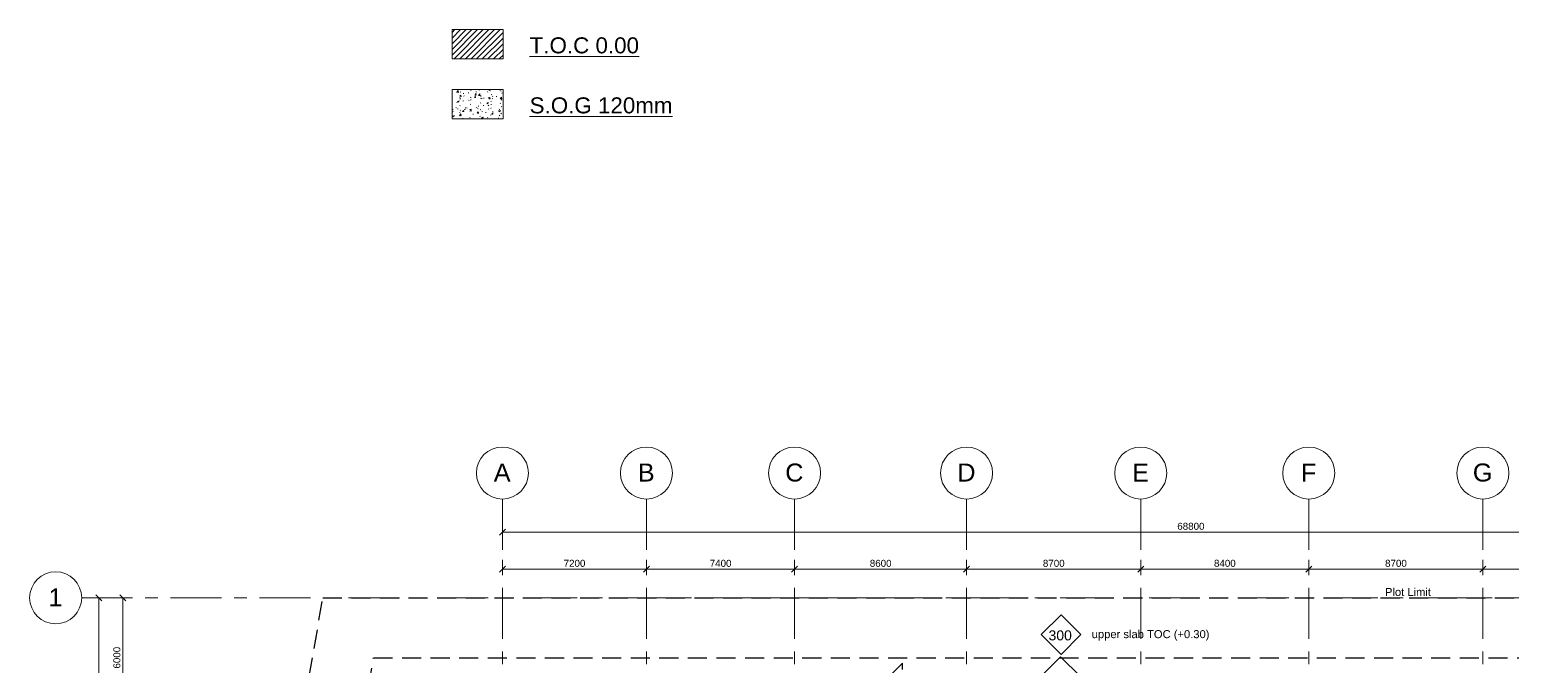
# Model space of a CAD drawing. Header units: millimetres. Extents: x -7055 to 184923, y -26353 to 72746.
# Drawn here: x -7054 to 67042, y 40917 to 72746 of the extents above; entities that cross this region are included whole.
import ezdxf

# ---------------------------------------------------------------- set-up
doc = ezdxf.new("R2010")
doc.units = ezdxf.units.MM
doc.linetypes.add('Grid Line', pattern=[4445, 2540, -635, 635, -635])
doc.linetypes.add('Hidden', pattern=[1428.75, 952.5, -476.25])
for name, color, linetype, lineweight in [('A-ANNO-DIMS', 211, 'Continuous', 5), ('A-ANNO-DIMS-200', 211, 'Continuous', 5), ('A-DETL', 90, 'Continuous', 5), ('A-DETL-GENF', 92, 'Continuous', 5), ('A-DETL-THIN', 151, 'Continuous', 5), ('G-ANNO-TEXT', 231, 'Continuous', 5), ('S-FNDN-IDEN', 2, 'Continuous', 5), ('S-GRID', 1, 'Continuous', 5), ('S-GRID-IDEN', 1, 'Continuous', 5)]:
    doc.layers.add(name, color=color, linetype=linetype, lineweight=lineweight)
doc.styles.add('Arial', font='arial.ttf', dxfattribs={"height": 900})
doc.styles.add('Arial_1', font='arial.ttf', dxfattribs={"height": 350})
doc.styles.add('Arial_2', font='arial.ttf', dxfattribs={"height": 500})
doc.styles.add('Arial_3', font='arial.ttf', dxfattribs={"height": 400})
doc.styles.add('Arial_4', font='arial.ttf', dxfattribs={"height": 800})
doc.dimstyles.new('Diagonal_-_1_75mm_Round_5mm_-1-200', dxfattribs={"dimscale": 304.8, "dimtxt": 1.171558, "dimasz": 0.984252, "dimexe": 0.328084, "dimexo": 0.0625, "dimgap": 0.065617, "dimtad": 1, "dimdec": 0, "dimlfac": 304.8, "dimrnd": 5, "dimdsep": 46, "dimtxsty": 'Arial_1', "dimblk1": 'OBLIQUE', "dimblk2": 'OBLIQUE', "dimsah": 1, "dimcen": 0.09, "dimazin": 0, "dimtfac": 1, "dimtdec": 4, "dimtix": 1, "dimtmove": 0, "dimatfit": 3, "dimfxl": 0.005167, "dimfxlon": 1, "dimtvp": 1, "dimtolj": 1, "dimtzin": 0, "dimarcsym": 2})
pattern_1 = [(45, (0, 0), (-141.42136, 141.42136), [])]
pattern_2 = [(50, (0, 0), (728.7365, -63.756), [76.2, -838.2]), (355, (0, 0), (-140.972, 764.2276), [60.96, -670.56]), (100.451, (60.7, -5.3), (587.77, 700.467), [64.76, -712.36]), (46.184, (0, 203.2), (1084.316, -168.171), [114.3, -1257.3]), (96.636, (90.4, 189.2), (949.61, 989.71), [97.14, -1068.54]), (351.184, (0, 203.2), (949.62, 989.701), [91.44, -1005.84]), (21, (101.6, 152.4), (606.458, -409.0606), [76.2, -838.2]), (326, (101.6, 152.4), (247.208, 736.753), [60.96, -670.56]), (71.451, (152.14, 118.3), (853.668, 327.6855), [64.76, -712.36]), (37.5, (0, 0), (12.3547, 338.2201), [33.528, -628.904, 33.528, -647.192, -673.1]), (37.5, (0, 0), (12.3547, 338.2201), [-1343.152, 33.528, -639.572]), (7.5, (0, 0), (267.2789, 400.7221), [33.528, -354.584, 33.528, -613.664, -256.54]), (7.5, (0, 0), (267.2789, 400.7221), [-1035.304, 33.528, -223.012]), (327.5, (-226.57, 0), (542.3633, -22.9153), [33.528, -220.472, 33.528, -758.952, -1051.56]), (327.5, (-226.57, 0), (542.3633, -22.9153), [-1046.48, 33.528, -1018.032]), (317.5, (-328.17, 0), (592.517, 101.707), [33.528, -296.672, 33.528, -492.76, -746.76]), (317.5, (-328.17, 0), (592.517, 101.707), [-856.488, 33.528, -713.232])]

# ---------------------------------------------------------------- blocks, each defined once
blk = doc.blocks.new('Grid - M_Grid Head - Circle-4284405-GROUND FLOOR FRAMING PLAN')
at = {"layer": 'S-GRID-IDEN'}
blk.add_circle((0, 0), 6.5, dxfattribs=at)
blk = doc.blocks.new('DIMBLOCK1-GROUND FLOOR FRAMING PLAN')
at = {"layer": 'A-ANNO-DIMS-200'}
for p, q in [((16570, 45768), (16570, 46248)), ((23770, 45768), (23770, 46248)), ((16570, 45768), (23770, 45768)), ((16570, 45768), (16570, 45668)), ((23770, 45768), (23770, 45668))]:
    blk.add_line(p, q, dxfattribs=at)
at = {"layer": 'A-ANNO-DIMS-200', "lineweight": 15}
for p, q in [((16570, 45768), (16420, 45618)), ((16570, 45768), (16720, 45918)), ((23770, 45768), (23620, 45618)), ((23770, 45768), (23920, 45918))]:
    blk.add_line(p, q, dxfattribs=at)
at = {"layer": 'A-ANNO-DIMS-200', "color": 0, "insert": (19631, 46243), "char_height": 350, "width": 1292.12, "attachment_point": 1, "line_spacing_factor": 0.941778, "style": 'Arial_1'}
blk.add_mtext('7200', dxfattribs=at)
blk = doc.blocks.new('_Oblique')
at = {"color": 0, "linetype": 'ByBlock', "lineweight": -2}
blk.add_line((-0.5, -0.5), (0.5, 0.5), dxfattribs=at)
blk = doc.blocks.new('DIMBLOCK2-GROUND FLOOR FRAMING PLAN')
at = {"layer": 'A-ANNO-DIMS-200'}
for p, q in [((23770, 45768), (23770, 46248)), ((31170, 45768), (31170, 46248)), ((23770, 45768), (31170, 45768)), ((23770, 45768), (23770, 45668)), ((31170, 45768), (31170, 45668))]:
    blk.add_line(p, q, dxfattribs=at)
at = {"layer": 'A-ANNO-DIMS-200', "lineweight": 15}
for p, q in [((23770, 45768), (23620, 45618)), ((23770, 45768), (23920, 45918)), ((31170, 45768), (31020, 45618)), ((31170, 45768), (31320, 45918))]:
    blk.add_line(p, q, dxfattribs=at)
at = {"layer": 'A-ANNO-DIMS-200', "color": 0, "insert": (26931, 46243), "char_height": 350, "width": 1292.12, "attachment_point": 1, "line_spacing_factor": 0.941778, "style": 'Arial_1'}
blk.add_mtext('7400', dxfattribs=at)
blk = doc.blocks.new('DIMBLOCK3-GROUND FLOOR FRAMING PLAN')
at = {"layer": 'A-ANNO-DIMS-200'}
for p, q in [((31170, 45768), (31170, 46248)), ((39770, 45768), (39770, 46248)), ((31170, 45768), (39770, 45768)), ((31170, 45768), (31170, 45668)), ((39770, 45768), (39770, 45668))]:
    blk.add_line(p, q, dxfattribs=at)
at = {"layer": 'A-ANNO-DIMS-200', "lineweight": 15}
for p, q in [((31170, 45768), (31020, 45618)), ((31170, 45768), (31320, 45918)), ((39770, 45768), (39620, 45618)), ((39770, 45768), (39920, 45918))]:
    blk.add_line(p, q, dxfattribs=at)
at = {"layer": 'A-ANNO-DIMS-200', "color": 0, "insert": (34931, 46243), "char_height": 350, "width": 1292.12, "attachment_point": 1, "line_spacing_factor": 0.941778, "style": 'Arial_1'}
blk.add_mtext('8600', dxfattribs=at)
blk = doc.blocks.new('DIMBLOCK4-GROUND FLOOR FRAMING PLAN')
at = {"layer": 'A-ANNO-DIMS-200'}
for p, q in [((39770, 45768), (39770, 46248)), ((48470, 45768), (48470, 46248)), ((39770, 45768), (48470, 45768)), ((39770, 45768), (39770, 45668)), ((48470, 45768), (48470, 45668))]:
    blk.add_line(p, q, dxfattribs=at)
at = {"layer": 'A-ANNO-DIMS-200', "lineweight": 15}
for p, q in [((39770, 45768), (39620, 45618)), ((39770, 45768), (39920, 45918)), ((48470, 45768), (48320, 45618)), ((48470, 45768), (48620, 45918))]:
    blk.add_line(p, q, dxfattribs=at)
at = {"layer": 'A-ANNO-DIMS-200', "color": 0, "insert": (43581, 46243), "char_height": 350, "width": 1292.12, "attachment_point": 1, "line_spacing_factor": 0.941778, "style": 'Arial_1'}
blk.add_mtext('8700', dxfattribs=at)
blk = doc.blocks.new('DIMBLOCK5-GROUND FLOOR FRAMING PLAN')
at = {"layer": 'A-ANNO-DIMS-200'}
for p, q in [((48470, 45768), (48470, 46248)), ((56870, 45768), (56870, 46248)), ((48470, 45768), (56870, 45768)), ((48470, 45768), (48470, 45668)), ((56870, 45768), (56870, 45668))]:
    blk.add_line(p, q, dxfattribs=at)
at = {"layer": 'A-ANNO-DIMS-200', "lineweight": 15}
for p, q in [((48470, 45768), (48320, 45618)), ((48470, 45768), (48620, 45918)), ((56870, 45768), (56720, 45618)), ((56870, 45768), (57020, 45918))]:
    blk.add_line(p, q, dxfattribs=at)
at = {"layer": 'A-ANNO-DIMS-200', "color": 0, "insert": (52131, 46243), "char_height": 350, "width": 1292.12, "attachment_point": 1, "line_spacing_factor": 0.941778, "style": 'Arial_1'}
blk.add_mtext('8400', dxfattribs=at)
blk = doc.blocks.new('DIMBLOCK6-GROUND FLOOR FRAMING PLAN')
at = {"layer": 'A-ANNO-DIMS-200'}
for p, q in [((56870, 45768), (56870, 46248)), ((65570, 45768), (65570, 46248)), ((56870, 45768), (65570, 45768)), ((56870, 45768), (56870, 45668)), ((65570, 45768), (65570, 45668))]:
    blk.add_line(p, q, dxfattribs=at)
at = {"layer": 'A-ANNO-DIMS-200', "lineweight": 15}
for p, q in [((56870, 45768), (56720, 45618)), ((56870, 45768), (57020, 45918)), ((65570, 45768), (65420, 45618)), ((65570, 45768), (65720, 45918))]:
    blk.add_line(p, q, dxfattribs=at)
at = {"layer": 'A-ANNO-DIMS-200', "color": 0, "insert": (60681, 46243), "char_height": 350, "width": 1292.12, "attachment_point": 1, "line_spacing_factor": 0.941778, "style": 'Arial_1'}
blk.add_mtext('8700', dxfattribs=at)
blk = doc.blocks.new('DIMBLOCK7-GROUND FLOOR FRAMING PLAN')
at = {"layer": 'A-ANNO-DIMS-200'}
for p, q in [((65570, 45768), (65570, 46248)), ((74170, 45768), (74170, 46248)), ((65570, 45768), (74170, 45768)), ((65570, 45768), (65570, 45668)), ((74170, 45768), (74170, 45668))]:
    blk.add_line(p, q, dxfattribs=at)
at = {"layer": 'A-ANNO-DIMS-200', "lineweight": 15}
for p, q in [((65570, 45768), (65420, 45618)), ((65570, 45768), (65720, 45918)), ((74170, 45768), (74020, 45618)), ((74170, 45768), (74320, 45918))]:
    blk.add_line(p, q, dxfattribs=at)
at = {"layer": 'A-ANNO-DIMS-200', "color": 0, "insert": (69331, 46243), "char_height": 350, "width": 1292.12, "attachment_point": 1, "line_spacing_factor": 0.941778, "style": 'Arial_1'}
blk.add_mtext('8600', dxfattribs=at)
blk = doc.blocks.new('DIMBLOCK9-GROUND FLOOR FRAMING PLAN')
at = {"layer": 'A-ANNO-DIMS-200', "lineweight": 15}
for p, q in [((16570, 47619), (16420, 47469)), ((16570, 47619), (16720, 47769)), ((85370, 47619), (85220, 47469)), ((85370, 47619), (85520, 47769))]:
    blk.add_line(p, q, dxfattribs=at)
at = {"layer": 'A-ANNO-DIMS-200'}
for p, q in [((16570, 47619), (16570, 48099)), ((16570, 47619), (85370, 47619)), ((16570, 47619), (16570, 47519)), ((85370, 47619), (85370, 48099)), ((85370, 47619), (85370, 47519))]:
    blk.add_line(p, q, dxfattribs=at)
at = {"layer": 'A-ANNO-DIMS-200', "color": 0, "insert": (50297, 48094), "char_height": 350, "width": 1615.15, "attachment_point": 1, "line_spacing_factor": 0.941778, "style": 'Arial_1'}
blk.add_mtext('68800', dxfattribs=at)
blk = doc.blocks.new('DIMBLOCK10-GROUND FLOOR FRAMING PLAN')
at = {"layer": 'A-ANNO-DIMS-200', "lineweight": 15}
for p, q in [((-2399, 44344), (-2549, 44494)), ((-2399, 44344), (-2249, 44194)), ((-2399, 38344), (-2549, 38494)), ((-2399, 38344), (-2249, 38194))]:
    blk.add_line(p, q, dxfattribs=at)
at = {"layer": 'A-ANNO-DIMS-200'}
for p, q in [((-2399, 44344), (-2499, 44344)), ((-2399, 44344), (-2399, 38344)), ((-2399, 44344), (-1919, 44344)), ((-2399, 38344), (-2499, 38344)), ((-2399, 38344), (-1919, 38344))]:
    blk.add_line(p, q, dxfattribs=at)
at = {"layer": 'A-ANNO-DIMS-200', "color": 0, "insert": (-2873, 40806), "char_height": 350, "width": 1292.12, "attachment_point": 1, "rotation": 90, "line_spacing_factor": 0.941778, "style": 'Arial_1'}
blk.add_mtext('6000', dxfattribs=at)
blk = doc.blocks.new('BAI-AN_TAG_MAT_THK - BAI-AN_TAG_MAT_THK-4190347-GROUND FLOOR FRAMING PLAN')
at = {"layer": 'S-FNDN-IDEN'}
for p, q in [((-3.14, 0.25), (1.81, 5.2)), ((1.81, 5.2), (6.76, 0.25)), ((-3.14, 0.25), (1.81, -4.7)), ((1.81, -4.7), (6.76, 0.25))]:
    blk.add_line(p, q, dxfattribs=at)
blk = doc.blocks.new('DIMBLOCK34-GROUND FLOOR FRAMING PLAN')
at = {"layer": 'A-ANNO-DIMS-200', "lineweight": 15}
for p, q in [((-3599, 44344), (-3749, 44494)), ((-3599, 44344), (-3449, 44194)), ((-3599, 11344), (-3749, 11494)), ((-3599, 11344), (-3449, 11194))]:
    blk.add_line(p, q, dxfattribs=at)
at = {"layer": 'A-ANNO-DIMS-200'}
for p, q in [((-3599, 44344), (-3699, 44344)), ((-3599, 44344), (-3599, 11344)), ((-3599, 44344), (-3119, 44344)), ((-3599, 11344), (-3699, 11344)), ((-3599, 11344), (-3119, 11344))]:
    blk.add_line(p, q, dxfattribs=at)
at = {"layer": 'A-ANNO-DIMS-200', "color": 0, "insert": (-4073, 27171), "char_height": 350, "width": 1615.15, "attachment_point": 1, "rotation": 90, "line_spacing_factor": 0.941778, "style": 'Arial_1'}
blk.add_mtext('33000', dxfattribs=at)

msp = doc.modelspace()

# ---------------------------------------------------------------- hatches: boundary and pattern name
at = {"layer": 'A-DETL-GENF'}
h = msp.add_hatch(dxfattribs=at)
h.set_pattern_fill('FP_8', color=8, style=0, pattern_type=2)
h.set_pattern_definition(pattern_1)
h.paths.add_polyline_path([(16601.842, 71287.5452), (16601.842, 72745.7485), (14057.728, 72745.7485), (14057.728, 71287.5452)])
h = msp.add_hatch(dxfattribs=at)
h.set_pattern_fill('FP_8', color=8, style=0, pattern_type=2)
h.set_pattern_definition(pattern_1)
h.paths.add_polyline_path([(16601.842, 71287.5452), (16601.842, 72745.7485), (14057.728, 72745.7485), (14057.728, 71287.5452)])
h = msp.add_hatch(dxfattribs=at)
h.set_pattern_fill('FP_4', color=8, style=0, pattern_type=2)
h.set_pattern_definition(pattern_2)
h.paths.add_polyline_path([(16601.842, 68287.5452), (16601.842, 69745.7485), (14057.728, 69745.7485), (14057.728, 68287.5452)])
h = msp.add_hatch(dxfattribs=at)
h.set_pattern_fill('FP_4', color=8, style=0, pattern_type=2)
h.set_pattern_definition(pattern_2)
h.paths.add_polyline_path([(16601.842, 68287.5452), (16601.842, 69745.7485), (14057.728, 69745.7485), (14057.728, 68287.5452)])

# ---------------------------------------------------------------- linework, layer by layer
at = {"layer": 'A-DETL', "color": 10, "linetype": 'Hidden', "lineweight": 25}
for p, q in [((5714.0186, 33360.9321), (7595.9399, 44343.8523)), ((7595.9399, 44343.8523), (96377.5386, 44343.8523))]:
    msp.add_line(p, q, dxfattribs=at)
at = {"layer": 'A-DETL', "color": 6, "linetype": 'Hidden', "lineweight": 25}
for p, q in [((8670.9837, 32854.6148), (10125.5951, 41343.7477)), ((10125.5951, 41343.7477), (94004.5138, 41343.7477))]:
    msp.add_line(p, q, dxfattribs=at)
at = {"layer": 'A-DETL', "lineweight": 25}
for p, q in [((36569.7565, 41075.548), (35507.2563, 40013.0484)), ((36569.7565, 40763.048), (36569.7565, 41075.548))]:
    msp.add_line(p, q, dxfattribs=at)
at = {"layer": 'A-DETL-THIN'}
for p, q in [((16601.842, 72745.7485), (14057.728, 72745.7485)), ((14057.728, 72745.7485), (14057.728, 71287.5452)), ((16601.842, 71287.5452), (16601.842, 72745.7485)), ((14057.728, 71287.5452), (16601.842, 71287.5452)), ((16601.842, 69745.7485), (14057.728, 69745.7485)), ((14057.728, 69745.7485), (14057.728, 68287.5452)), ((16601.842, 68287.5452), (16601.842, 69745.7485)), ((14057.728, 68287.5452), (16601.842, 68287.5452))]:
    msp.add_line(p, q, dxfattribs=at)
at = {"layer": 'S-GRID', "linetype": 'Grid Line'}
for p, q in [((16569.756, 49281.3629), (16569.756, 351.3451)), ((23769.756, 49281.3629), (23769.756, -905.3457)), ((31169.756, 49281.3629), (31169.756, 351.3451)), ((39769.756, 49281.3629), (39769.756, 351.3451)), ((48469.756, 49281.3629), (48469.756, 351.3451)), ((56869.756, 49281.3629), (56869.756, 351.3451)), ((65569.756, 49281.3629), (65569.756, 351.3451)), ((-4454.2549, 44344.1661), (113803.7202, 44344.1661))]:
    msp.add_line(p, q, dxfattribs=at)

# ---------------------------------------------------------------- block references
at = {"layer": 'S-FNDN-IDEN', "xscale": 199.9999999999999, "yscale": 199.9999999999999, "zscale": 199.9999999999999}
for p in [(44130.7639, 42456.4809), (44105.7639, 40354.0549)]:
    msp.add_blockref('BAI-AN_TAG_MAT_THK - BAI-AN_TAG_MAT_THK-4190347-GROUND FLOOR FRAMING PLAN', p, dxfattribs=at)
at = {"layer": 'S-GRID-IDEN', "xscale": 199.9999999999999, "yscale": 199.9999999999999, "zscale": 199.9999999999999}
for p, rotation in [((16569.756, 50581.3629), 180), ((23769.756, 50581.3629), 180), ((31169.756, 50581.3629), 180), ((39769.756, 50581.3629), 180), ((48469.756, 50581.3629), 180), ((56869.756, 50581.3629), 180), ((65569.756, 50581.3629), 180), ((-5754.2549, 44344.1661), 269.9999999999996)]:
    msp.add_blockref('Grid - M_Grid Head - Circle-4284405-GROUND FLOOR FRAMING PLAN', p, dxfattribs=dict(at, rotation=rotation))

# ---------------------------------------------------------------- texts
at = {"layer": 'G-ANNO-TEXT', "color": 7, "attachment_point": 1}
for s, insert, char_height, width, style in [('\\LT.O.C 0.00', (17932.5355, 72360.9227), 800, 6670.04, 'Arial_4'), ('\\LS.O.G 120mm', (17932.5355, 69360.9227), 800, 8754.4275, 'Arial_4'), ('Plot Limit', (60677.1641, 44833.6454), 400, 2870.04125, 'Arial_3'), ('upper slab TOC (+0.30)', (46021.3785, 42726.7358), 400, 7263.28875, 'Arial_3')]:
    msp.add_mtext(s, dxfattribs=dict(at, insert=insert, char_height=char_height, width=width, style=style))
at = {"layer": 'S-FNDN-IDEN', "insert": (43863.1462, 42715.6626), "char_height": 500, "width": 1394.93625, "attachment_point": 1, "style": 'Arial_2'}
msp.add_mtext('300', dxfattribs=at)

# ---------------------------------------------------------------- dimensions: what is measured, and where the dimension line sits
at = {"layer": 'A-ANNO-DIMS'}
for base, p1, p2, override, picture, middle in [((85369.756, 47619.4511), (16569.756, 48099.4511), (85369.756, 48099.4511), {"dimpost": '<>', "dimfxl": 68800}, 'DIMBLOCK9-GROUND FLOOR FRAMING PLAN', (50969.756, 47818.1517)), ((23769.756, 45768.4229), (16569.756, 46248.4229), (23769.756, 46248.4229), {"dimpost": '<>', "dimfxl": 7200}, 'DIMBLOCK1-GROUND FLOOR FRAMING PLAN', (20169.756, 45967.1234)), ((31169.756, 45768.4229), (23769.756, 46248.4229), (31169.756, 46248.4229), {"dimpost": '<>', "dimfxl": 7400}, 'DIMBLOCK2-GROUND FLOOR FRAMING PLAN', (27469.756, 45967.1234)), ((39769.756, 45768.4229), (31169.756, 46248.4229), (39769.756, 46248.4229), {"dimpost": '<>', "dimfxl": 8600}, 'DIMBLOCK3-GROUND FLOOR FRAMING PLAN', (35469.756, 45967.1234)), ((48469.756, 45768.4229), (39769.756, 46248.4229), (48469.756, 46248.4229), {"dimpost": '<>', "dimfxl": 8700}, 'DIMBLOCK4-GROUND FLOOR FRAMING PLAN', (44119.756, 45967.1234)), ((56869.756, 45768.4229), (48469.756, 46248.4229), (56869.756, 46248.4229), {"dimpost": '<>', "dimfxl": 8400}, 'DIMBLOCK5-GROUND FLOOR FRAMING PLAN', (52669.756, 45967.2428)), ((65569.756, 45768.4229), (56869.756, 46248.4229), (65569.756, 46248.4229), {"dimpost": '<>', "dimfxl": 8700}, 'DIMBLOCK6-GROUND FLOOR FRAMING PLAN', (61219.756, 45967.1234)), ((74169.756, 45768.4229), (65569.756, 46248.4229), (74169.756, 46248.4229), {"dimpost": '<>', "dimfxl": 8600}, 'DIMBLOCK7-GROUND FLOOR FRAMING PLAN', (69869.756, 45967.1234))]:
    dim = msp.add_linear_dim(base=base, p1=p1, p2=p2, dimstyle='Diagonal_-_1_75mm_Round_5mm_-1-200', override=override, dxfattribs=at)
    dim.commit()
    dim.dimension.update_dxf_attribs({"geometry": picture, "text_midpoint": middle})
for base, p1, p2, override, picture, middle in [((-3598.933, 11344.1661), (-3118.933, 44344.1661), (-3118.933, 11344.1661), {"dimpost": '<>', "dimfxl": 33000}, 'DIMBLOCK34-GROUND FLOOR FRAMING PLAN', (-3797.6335, 27844.1661)), ((-2398.933, 38344.1661), (-1918.933, 44344.1661), (-1918.933, 38344.1661), {"dimpost": '<>', "dimfxl": 6000}, 'DIMBLOCK10-GROUND FLOOR FRAMING PLAN', (-2597.6335, 41344.1661))]:
    dim = msp.add_linear_dim(base=base, p1=p1, p2=p2, angle=90, dimstyle='Diagonal_-_1_75mm_Round_5mm_-1-200', override=override, dxfattribs=at)
    dim.commit()
    dim.dimension.update_dxf_attribs({"geometry": picture, "text_midpoint": middle})

# ---------------------------------------------------------------- next in the draw order: texts
at = {"layer": 'S-GRID-IDEN', "char_height": 900, "attachment_point": 1, "style": 'Arial', "bg_fill": 3, "box_fill_scale": 1.25, "bg_fill_color": 256, "bg_fill_true_color": 13158600, "bg_fill_transparency": 0}
for s, insert, width in [('A', (16140.0001, 51056.8136), 1026.16), ('B', (23340.0001, 51056.8136), 1026.16), ('C', (30707.0001, 51056.8136), 1106.32875), ('D', (39307.0001, 51056.8136), 1106.32875), ('E', (48040.0001, 51056.8136), 1026.16), ('F', (56473.0001, 51056.8136), 945.99125), ('G', (65067.0001, 51056.8136), 1202.53125), ('1', (-6116.4139, 44814.7019), 849.78875)]:
    msp.add_mtext(s, dxfattribs=dict(at, insert=insert, width=width))

doc.saveas('drawing.dxf')
